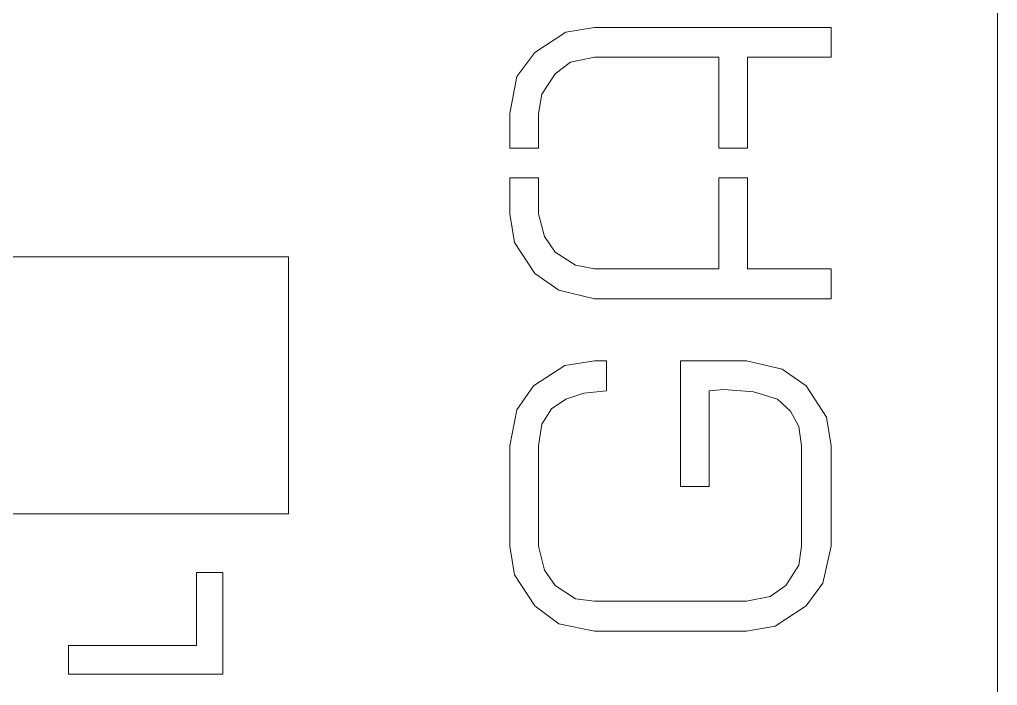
# Model space of a CAD drawing. Header units: inches. Extents: x 0 to 612, y 168 to 624.
# Drawn here: x 41.76 to 70.06, y 369.42 to 388.68 of the extents above; entities that cross this region are included whole.
import ezdxf

# ---------------------------------------------------------------- set-up
doc = ezdxf.new("R2010")
doc.units = ezdxf.units.IN
doc.header["$MEASUREMENT"] = 0
doc.layers.add('Capa 1', color=7, linetype='Continuous')

# ---------------------------------------------------------------- blocks, each defined once
blk = doc.blocks.new('block 1433')
at = {"layer": 'Capa 1', "color": 7, "lineweight": 9, "true_color": 0xffffff}
blk.add_lwpolyline([(49.547, 381.818), (41.107, 381.818)], dxfattribs=at)
blk = doc.blocks.new('block 1434')
at = {"layer": 'Capa 1', "color": 7, "lineweight": 9, "true_color": 0xffffff}
blk.add_lwpolyline([(49.547, 374.381), (49.547, 381.818)], dxfattribs=at)
blk = doc.blocks.new('block 1435')
at = {"layer": 'Capa 1', "color": 7, "lineweight": 9, "true_color": 0xffffff}
blk.add_lwpolyline([(17.724, 374.381), (49.547, 374.381)], dxfattribs=at)
blk = doc.blocks.new('block 1449')
at = {"layer": 'Capa 1', "color": 7, "lineweight": 9, "true_color": 0xffffff}
blk.add_lwpolyline([(43.183, 370.576), (43.183, 369.746)], dxfattribs=at)
blk = doc.blocks.new('block 1450')
at = {"layer": 'Capa 1', "color": 7, "lineweight": 9, "true_color": 0xffffff}
blk.add_lwpolyline([(46.884, 370.576), (43.183, 370.576)], dxfattribs=at)
blk = doc.blocks.new('block 1451')
at = {"layer": 'Capa 1', "color": 7, "lineweight": 9, "true_color": 0xffffff}
blk.add_lwpolyline([(46.884, 372.687), (46.884, 370.576)], dxfattribs=at)
blk = doc.blocks.new('block 1452')
at = {"layer": 'Capa 1', "color": 7, "lineweight": 9, "true_color": 0xffffff}
blk.add_lwpolyline([(47.645, 372.687), (46.884, 372.687)], dxfattribs=at)
blk = doc.blocks.new('block 1453')
at = {"layer": 'Capa 1', "color": 7, "lineweight": 9, "true_color": 0xffffff}
blk.add_lwpolyline([(47.645, 369.746), (47.645, 372.687)], dxfattribs=at)
blk = doc.blocks.new('block 1454')
at = {"layer": 'Capa 1', "color": 7, "lineweight": 9, "true_color": 0xffffff}
blk.add_lwpolyline([(43.183, 369.746), (47.645, 369.746)], dxfattribs=at)
blk = doc.blocks.new('block 1482')
at = {"layer": 'Capa 1', "color": 7, "lineweight": 9, "true_color": 0xffffff}
blk.add_lwpolyline([(56.776, 385.969), (56.776, 384.966)], dxfattribs=at)
blk = doc.blocks.new('block 1483')
at = {"layer": 'Capa 1', "color": 7, "lineweight": 9, "true_color": 0xffffff}
blk.add_lwpolyline([(57.261, 387.11), (56.88, 386.522), (56.776, 385.969)], dxfattribs=at)
blk = doc.blocks.new('block 1484')
at = {"layer": 'Capa 1', "color": 7, "lineweight": 9, "true_color": 0xffffff}
blk.add_lwpolyline([(58.402, 387.595), (57.71, 387.456), (57.261, 387.11)], dxfattribs=at)
blk = doc.blocks.new('block 1485')
at = {"layer": 'Capa 1', "color": 7, "lineweight": 9, "true_color": 0xffffff}
blk.add_lwpolyline([(62, 387.595), (58.402, 387.595)], dxfattribs=at)
blk = doc.blocks.new('block 1684')
at = {"layer": 'Capa 1', "color": 7, "lineweight": 9, "true_color": 0xffffff}
blk.add_lwpolyline([(70.06, 312.465), (70.06, 405.962)], dxfattribs=at)
blk = doc.blocks.new('block 2268')
at = {"layer": 'Capa 1', "color": 7, "lineweight": 9, "true_color": 0xffffff}
blk.add_lwpolyline([(60.893, 378.809), (62.795, 378.809)], dxfattribs=at)
blk = doc.blocks.new('block 2269')
at = {"layer": 'Capa 1', "color": 7, "lineweight": 9, "true_color": 0xffffff}
blk.add_lwpolyline([(62.795, 378.809), (63.833, 378.566), (64.525, 378.082)], dxfattribs=at)
blk = doc.blocks.new('block 2270')
at = {"layer": 'Capa 1', "color": 7, "lineweight": 9, "true_color": 0xffffff}
blk.add_lwpolyline([(64.525, 378.082), (65.113, 377.183), (65.251, 376.353)], dxfattribs=at)
blk = doc.blocks.new('block 2271')
at = {"layer": 'Capa 1', "color": 7, "lineweight": 9, "true_color": 0xffffff}
blk.add_lwpolyline([(65.251, 376.353), (65.251, 373.447)], dxfattribs=at)
blk = doc.blocks.new('block 2272')
at = {"layer": 'Capa 1', "color": 7, "lineweight": 9, "true_color": 0xffffff}
blk.add_lwpolyline([(65.251, 373.447), (65.009, 372.375), (64.525, 371.718)], dxfattribs=at)
blk = doc.blocks.new('block 2273')
at = {"layer": 'Capa 1', "color": 7, "lineweight": 9, "true_color": 0xffffff}
blk.add_lwpolyline([(64.525, 371.718), (63.625, 371.13), (62.795, 370.991)], dxfattribs=at)
blk = doc.blocks.new('block 2274')
at = {"layer": 'Capa 1', "color": 7, "lineweight": 9, "true_color": 0xffffff}
blk.add_lwpolyline([(62.795, 370.991), (58.402, 370.991)], dxfattribs=at)
blk = doc.blocks.new('block 2275')
at = {"layer": 'Capa 1', "color": 7, "lineweight": 9, "true_color": 0xffffff}
blk.add_lwpolyline([(58.402, 370.991), (57.365, 371.199), (56.673, 371.718)], dxfattribs=at)
blk = doc.blocks.new('block 2276')
at = {"layer": 'Capa 1', "color": 7, "lineweight": 9, "true_color": 0xffffff}
blk.add_lwpolyline([(56.673, 371.718), (56.085, 372.617), (55.946, 373.447)], dxfattribs=at)
blk = doc.blocks.new('block 2277')
at = {"layer": 'Capa 1', "color": 7, "lineweight": 9, "true_color": 0xffffff}
blk.add_lwpolyline([(55.946, 373.447), (55.946, 376.353)], dxfattribs=at)
blk = doc.blocks.new('block 2278')
at = {"layer": 'Capa 1', "color": 7, "lineweight": 9, "true_color": 0xffffff}
blk.add_lwpolyline([(55.946, 376.353), (56.154, 377.391), (56.638, 378.082)], dxfattribs=at)
blk = doc.blocks.new('block 2279')
at = {"layer": 'Capa 1', "color": 7, "lineweight": 9, "true_color": 0xffffff}
blk.add_lwpolyline([(56.638, 378.082), (57.538, 378.67), (58.402, 378.809)], dxfattribs=at)
blk = doc.blocks.new('block 2280')
at = {"layer": 'Capa 1', "color": 7, "lineweight": 9, "true_color": 0xffffff}
blk.add_lwpolyline([(58.402, 378.809), (58.748, 378.809)], dxfattribs=at)
blk = doc.blocks.new('block 2281')
at = {"layer": 'Capa 1', "color": 7, "lineweight": 9, "true_color": 0xffffff}
blk.add_lwpolyline([(58.748, 378.809), (58.748, 377.944)], dxfattribs=at)
blk = doc.blocks.new('block 2282')
at = {"layer": 'Capa 1', "color": 7, "lineweight": 9, "true_color": 0xffffff}
blk.add_lwpolyline([(58.748, 377.944), (58.091, 377.875), (57.572, 377.702), (57.157, 377.425), (56.88, 376.976), (56.776, 376.353)], dxfattribs=at)
blk = doc.blocks.new('block 2283')
at = {"layer": 'Capa 1', "color": 7, "lineweight": 9, "true_color": 0xffffff}
blk.add_lwpolyline([(56.776, 376.353), (56.776, 373.447)], dxfattribs=at)
blk = doc.blocks.new('block 2284')
at = {"layer": 'Capa 1', "color": 7, "lineweight": 9, "true_color": 0xffffff}
blk.add_lwpolyline([(56.776, 373.447), (56.95, 372.756), (57.261, 372.306)], dxfattribs=at)
blk = doc.blocks.new('block 2285')
at = {"layer": 'Capa 1', "color": 7, "lineweight": 9, "true_color": 0xffffff}
blk.add_lwpolyline([(57.261, 372.306), (57.849, 371.925), (58.402, 371.855)], dxfattribs=at)
blk = doc.blocks.new('block 2286')
at = {"layer": 'Capa 1', "color": 7, "lineweight": 9, "true_color": 0xffffff}
blk.add_lwpolyline([(58.402, 371.855), (62.795, 371.855)], dxfattribs=at)
blk = doc.blocks.new('block 2287')
at = {"layer": 'Capa 1', "color": 7, "lineweight": 9, "true_color": 0xffffff}
blk.add_lwpolyline([(62.795, 371.855), (63.487, 371.994), (63.937, 372.306)], dxfattribs=at)
blk = doc.blocks.new('block 2288')
at = {"layer": 'Capa 1', "color": 7, "lineweight": 9, "true_color": 0xffffff}
blk.add_lwpolyline([(63.937, 372.306), (64.317, 372.894), (64.386, 373.447)], dxfattribs=at)
blk = doc.blocks.new('block 2289')
at = {"layer": 'Capa 1', "color": 7, "lineweight": 9, "true_color": 0xffffff}
blk.add_lwpolyline([(64.386, 373.447), (64.386, 376.353)], dxfattribs=at)
blk = doc.blocks.new('block 2290')
at = {"layer": 'Capa 1', "color": 7, "lineweight": 9, "true_color": 0xffffff}
blk.add_lwpolyline([(64.386, 376.353), (64.317, 376.906), (64.075, 377.355), (63.695, 377.702), (63.003, 377.909), (62.138, 377.979)], dxfattribs=at)
blk = doc.blocks.new('block 2291')
at = {"layer": 'Capa 1', "color": 7, "lineweight": 9, "true_color": 0xffffff}
blk.add_lwpolyline([(62.138, 377.979), (61.723, 377.944)], dxfattribs=at)
blk = doc.blocks.new('block 2292')
at = {"layer": 'Capa 1', "color": 7, "lineweight": 9, "true_color": 0xffffff}
blk.add_lwpolyline([(61.723, 377.944), (61.723, 375.177)], dxfattribs=at)
blk = doc.blocks.new('block 2293')
at = {"layer": 'Capa 1', "color": 7, "lineweight": 9, "true_color": 0xffffff}
blk.add_lwpolyline([(61.723, 375.177), (60.893, 375.177)], dxfattribs=at)
blk = doc.blocks.new('block 2294')
at = {"layer": 'Capa 1', "color": 7, "lineweight": 9, "true_color": 0xffffff}
blk.add_lwpolyline([(60.893, 375.177), (60.893, 378.809)], dxfattribs=at)
blk = doc.blocks.new('block 2295')
at = {"layer": 'Capa 1', "color": 7, "lineweight": 9, "true_color": 0xffffff}
blk.add_lwpolyline([(56.776, 384.101), (56.776, 383.063)], dxfattribs=at)
blk = doc.blocks.new('block 2296')
at = {"layer": 'Capa 1', "color": 7, "lineweight": 9, "true_color": 0xffffff}
blk.add_lwpolyline([(56.776, 383.063), (56.95, 382.406), (57.261, 381.956)], dxfattribs=at)
blk = doc.blocks.new('block 2297')
at = {"layer": 'Capa 1', "color": 7, "lineweight": 9, "true_color": 0xffffff}
blk.add_lwpolyline([(57.261, 381.956), (57.849, 381.576), (58.402, 381.473)], dxfattribs=at)
blk = doc.blocks.new('block 2298')
at = {"layer": 'Capa 1', "color": 7, "lineweight": 9, "true_color": 0xffffff}
blk.add_lwpolyline([(58.402, 381.473), (62, 381.473)], dxfattribs=at)
blk = doc.blocks.new('block 2299')
at = {"layer": 'Capa 1', "color": 7, "lineweight": 9, "true_color": 0xffffff}
blk.add_lwpolyline([(62, 381.473), (62, 384.101)], dxfattribs=at)
blk = doc.blocks.new('block 2300')
at = {"layer": 'Capa 1', "color": 7, "lineweight": 9, "true_color": 0xffffff}
blk.add_lwpolyline([(62, 384.101), (62.83, 384.101)], dxfattribs=at)
blk = doc.blocks.new('block 2301')
at = {"layer": 'Capa 1', "color": 7, "lineweight": 9, "true_color": 0xffffff}
blk.add_lwpolyline([(62.83, 384.101), (62.83, 381.473)], dxfattribs=at)
blk = doc.blocks.new('block 2302')
at = {"layer": 'Capa 1', "color": 7, "lineweight": 9, "true_color": 0xffffff}
blk.add_lwpolyline([(62.83, 381.473), (65.251, 381.473)], dxfattribs=at)
blk = doc.blocks.new('block 2303')
at = {"layer": 'Capa 1', "color": 7, "lineweight": 9, "true_color": 0xffffff}
blk.add_lwpolyline([(65.251, 381.473), (65.251, 380.607)], dxfattribs=at)
blk = doc.blocks.new('block 2304')
at = {"layer": 'Capa 1', "color": 7, "lineweight": 9, "true_color": 0xffffff}
blk.add_lwpolyline([(65.251, 380.607), (58.402, 380.607)], dxfattribs=at)
blk = doc.blocks.new('block 2305')
at = {"layer": 'Capa 1', "color": 7, "lineweight": 9, "true_color": 0xffffff}
blk.add_lwpolyline([(58.402, 380.607), (57.365, 380.85), (56.673, 381.334)], dxfattribs=at)
blk = doc.blocks.new('block 2306')
at = {"layer": 'Capa 1', "color": 7, "lineweight": 9, "true_color": 0xffffff}
blk.add_lwpolyline([(56.673, 381.334), (56.085, 382.233), (55.946, 383.063)], dxfattribs=at)
blk = doc.blocks.new('block 2307')
at = {"layer": 'Capa 1', "color": 7, "lineweight": 9, "true_color": 0xffffff}
blk.add_lwpolyline([(55.946, 383.063), (55.946, 384.101)], dxfattribs=at)
blk = doc.blocks.new('block 2308')
at = {"layer": 'Capa 1', "color": 7, "lineweight": 9, "true_color": 0xffffff}
blk.add_lwpolyline([(55.946, 384.101), (56.776, 384.101)], dxfattribs=at)
blk = doc.blocks.new('block 2309')
at = {"layer": 'Capa 1', "color": 7, "lineweight": 9, "true_color": 0xffffff}
blk.add_lwpolyline([(62.83, 384.966), (62, 384.966)], dxfattribs=at)
blk = doc.blocks.new('block 2310')
at = {"layer": 'Capa 1', "color": 7, "lineweight": 9, "true_color": 0xffffff}
blk.add_lwpolyline([(62, 384.966), (62, 387.595)], dxfattribs=at)
blk = doc.blocks.new('block 2311')
at = {"layer": 'Capa 1', "color": 7, "lineweight": 9, "true_color": 0xffffff}
blk.add_lwpolyline([(56.776, 384.966), (55.946, 384.966)], dxfattribs=at)
blk = doc.blocks.new('block 2312')
at = {"layer": 'Capa 1', "color": 7, "lineweight": 9, "true_color": 0xffffff}
blk.add_lwpolyline([(55.946, 384.966), (55.946, 385.969)], dxfattribs=at)
blk = doc.blocks.new('block 2313')
at = {"layer": 'Capa 1', "color": 7, "lineweight": 9, "true_color": 0xffffff}
blk.add_lwpolyline([(55.946, 385.969), (56.154, 387.041), (56.673, 387.733)], dxfattribs=at)
blk = doc.blocks.new('block 2314')
at = {"layer": 'Capa 1', "color": 7, "lineweight": 9, "true_color": 0xffffff}
blk.add_lwpolyline([(56.673, 387.733), (57.572, 388.321), (58.402, 388.459)], dxfattribs=at)
blk = doc.blocks.new('block 2315')
at = {"layer": 'Capa 1', "color": 7, "lineweight": 9, "true_color": 0xffffff}
blk.add_lwpolyline([(58.402, 388.459), (65.251, 388.459)], dxfattribs=at)
blk = doc.blocks.new('block 2316')
at = {"layer": 'Capa 1', "color": 7, "lineweight": 9, "true_color": 0xffffff}
blk.add_lwpolyline([(65.251, 388.459), (65.251, 387.595)], dxfattribs=at)
blk = doc.blocks.new('block 2317')
at = {"layer": 'Capa 1', "color": 7, "lineweight": 9, "true_color": 0xffffff}
blk.add_lwpolyline([(65.251, 387.595), (62.83, 387.595)], dxfattribs=at)
blk = doc.blocks.new('block 2318')
at = {"layer": 'Capa 1', "color": 7, "lineweight": 9, "true_color": 0xffffff}
blk.add_lwpolyline([(62.83, 387.595), (62.83, 384.966)], dxfattribs=at)

msp = doc.modelspace()

# ---------------------------------------------------------------- block references
at = {"layer": 'Capa 1'}
for name in ['block 1684', 'block 2314', 'block 2315', 'block 2316', 'block 2313', 'block 1484', 'block 1485', 'block 2310', 'block 2317', 'block 2318', 'block 1483', 'block 2312', 'block 1482', 'block 2311', 'block 2309', 'block 2307', 'block 2308', 'block 2295', 'block 2299', 'block 2300', 'block 2301', 'block 2306', 'block 2296', 'block 1433', 'block 1434', 'block 2297', 'block 2298', 'block 2302', 'block 2303', 'block 2305', 'block 2304', 'block 2279', 'block 2280', 'block 2281', 'block 2268', 'block 2294', 'block 2269', 'block 2278', 'block 2270', 'block 2282', 'block 2291', 'block 2292', 'block 2290', 'block 2277', 'block 2283', 'block 2289', 'block 2271', 'block 2293', 'block 1435', 'block 2276', 'block 2284', 'block 2288', 'block 2272', 'block 1451', 'block 1452', 'block 1453', 'block 2285', 'block 2287', 'block 2286', 'block 2275', 'block 2273', 'block 2274', 'block 1449', 'block 1450', 'block 1454']:
    msp.add_blockref(name, (0, 0), dxfattribs=at)

doc.saveas('drawing.dxf')
